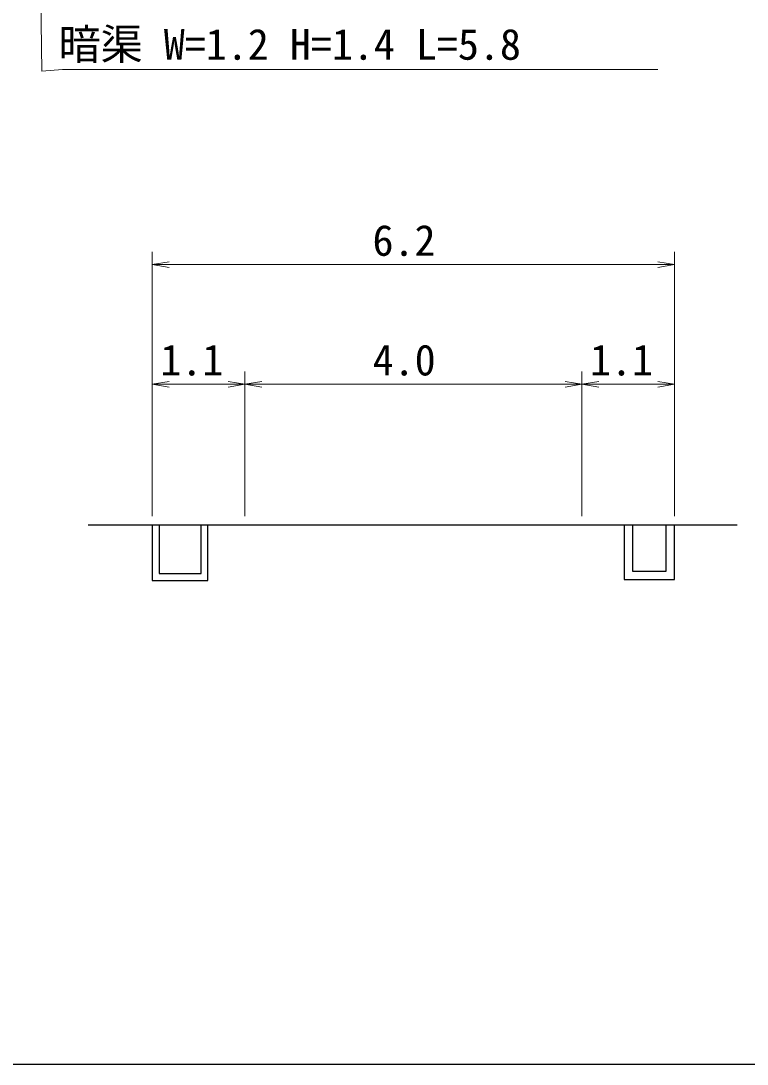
# Model space of a CAD drawing. Units: millimetres at full size, sheet at 1:1000, with parts at other scales. Extents: x 40000 to 680000, y 20000 to 380000.
# Drawn here: x 418912 to 462018, y 205000 to 266882 of the extents above; entities that cross this region are included whole.
import ezdxf
from ezdxf.enums import TextEntityAlignment as Align

# ---------------------------------------------------------------- set-up
doc = ezdxf.new("R2010")
doc.units = ezdxf.units.MM
doc.header["$LTSCALE"] = 1000
for name, color, linetype, lineweight in [('M-BGD', 7, 'Continuous', 25), ('M-STR-HTXT', 7, 'Continuous', 13), ('M-TTL-BAND', 7, 'Continuous', 25)]:
    doc.layers.add(name, color=color, linetype=linetype, lineweight=lineweight)
doc.styles.add('ＭＳ ゴシック', font='')
doc.styles.get('ＭＳ ゴシック').set_extended_font_data('MS Gothic')

# ---------------------------------------------------------------- blocks, each defined once
blk = doc.blocks.new('open_arrow')
at = {"color": 0, "linetype": 'Continuous', "lineweight": -2}
blk.add_lwpolyline([(7.5, 1.25), (0, 0), (7.5, -1.25)], dxfattribs=at)

msp = doc.modelspace()

# ---------------------------------------------------------------- linework, layer by layer
at = {"layer": 'M-BGD'}
msp.add_line((422905, 236996), (461426, 236996), dxfattribs=at)
for points in [[(426713, 236996), (426713, 233696), (430013, 233696), (430013, 236996)], [(427113, 236996), (427113, 234096), (429613, 234096), (429613, 236996)], [(454713, 236996), (454713, 233746), (457713, 233746), (457713, 236996)], [(455213, 236996), (455213, 234246), (457213, 234246), (457213, 236996)]]:
    msp.add_lwpolyline(points, dxfattribs=at)
at = {"layer": 'M-STR-HTXT'}
for p, q in [((419633, 308189), (420148, 263896)), ((420148, 263896), (421387, 263996)), ((421387, 263996), (456717, 263996)), ((426713, 245829), (426713, 253175)), ((457713, 245829), (457713, 253175)), ((426713, 252425), (457713, 252425)), ((426713, 237496), (426713, 246079)), ((432213, 237496), (432213, 246079)), ((452213, 237496), (452213, 246079)), ((457713, 237496), (457713, 246079)), ((426713, 245329), (432213, 245329)), ((432213, 245329), (452213, 245329)), ((452213, 245329), (457713, 245329))]:
    msp.add_line(p, q, dxfattribs=at)
at = {"layer": 'M-TTL-BAND'}
msp.add_line((40000, 205000), (579000, 205000), dxfattribs=at)

# ---------------------------------------------------------------- block references
at = {"layer": 'M-STR-HTXT', "xscale": 133, "yscale": 133}
for p in [(426713, 252425), (426713, 245329), (432213, 245329), (452213, 245329)]:
    msp.add_blockref('open_arrow', p, dxfattribs=at)
at = {"layer": 'M-STR-HTXT', "xscale": 133, "yscale": 133, "rotation": 180}
for p in [(457713, 252425), (432213, 245329), (452213, 245329), (457713, 245329)]:
    msp.add_blockref('open_arrow', p, dxfattribs=at)

# ---------------------------------------------------------------- texts
at = {"layer": 'M-STR-HTXT', "style": 'ＭＳ ゴシック'}
msp.add_text('暗渠 W=1.2 H=1.4 L=5.8', height=1833, dxfattribs=at).set_placement((421147, 264026), align=Align.BOTTOM_LEFT)
for s, p in [('6.2', (441652, 253863)), ('1.1', (429059, 246767)), ('4.0', (441663, 246767)), ('1.1', (454559, 246767))]:
    msp.add_text(s, height=1833, dxfattribs=at).set_placement(p, align=Align.MIDDLE_CENTER)

doc.saveas('drawing.dxf')
